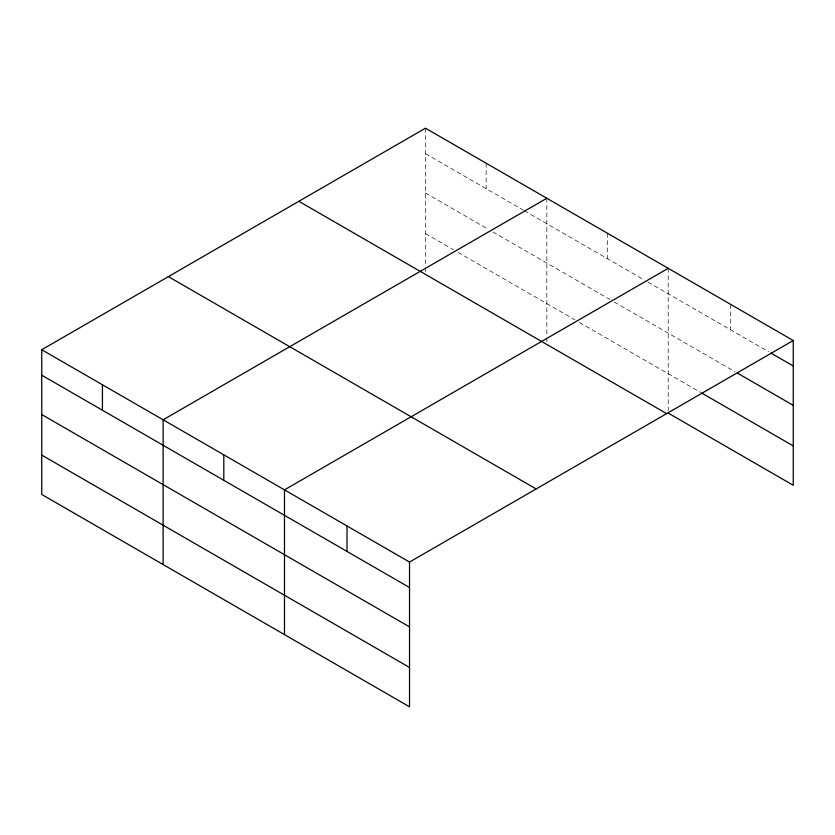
<?xml version="1.0" encoding="UTF-8"?>
<svg xmlns="http://www.w3.org/2000/svg" width="835" height="835" viewBox="0 0 835 835"><rect width="100%" height="100%" fill="white"/><g stroke="black" fill="none" stroke-linecap="round" stroke-linejoin="round"><path stroke-width="0.63" stroke-dasharray="4.17 3.13" d="M425.474 153.65L523.242 210.096M524.37 210.744L643.482 279.516M647.981 282.115L768.691 351.806M425.474 193.021L488.412 229.354M492.9 231.942L609.769 299.421M614.268 302.009L735.197 371.825M425.474 233.57L453.572 249.79M458.071 252.389L574.939 319.868M579.427 322.456L700.586 392.408M730.729 304.42L730.729 329.888M668.209 268.327L668.209 410.538M607.525 233.289L607.525 258.756M546.841 198.26L546.841 336.662M546.841 337.924L546.841 341.734M486.158 163.222L486.158 188.689M425.474 128.193L425.474 266.584M425.474 267.858L425.474 272.941"/><path stroke-width="1.25" d="M793.25 340.523L425.474 128.193L41.75 349.729L41.75 494.477L409.526 706.807L409.526 562.059L793.25 340.523L793.25 485.271L668.209 413.075M546.841 198.26L163.117 419.796L163.117 564.554M668.209 268.327L284.484 489.874L284.484 634.621M770.924 353.09L793.25 365.98M737.43 373.12L793.25 405.351M701.703 393.045L793.25 445.9M298.846 201.298L666.622 413.628M168.378 276.625L536.153 488.955M41.75 349.729L409.526 562.059M41.75 375.197L409.526 587.527M41.75 414.557L409.526 626.887M41.75 455.117L409.526 667.447M347.005 525.966L347.005 551.434M223.801 454.835L223.801 480.302M102.434 384.768L102.434 410.236"/></g></svg>
